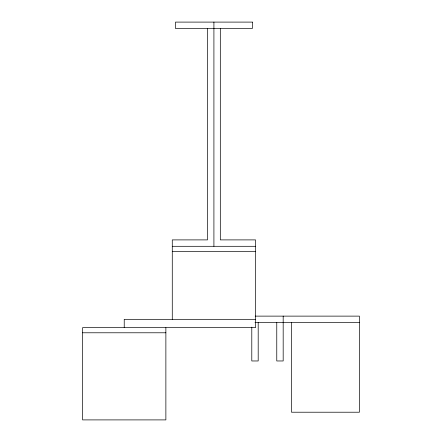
<?xml version="1.0" encoding="UTF-8"?>
<svg xmlns="http://www.w3.org/2000/svg" width="442" height="442" viewBox="0 0 442 442"><rect width="100%" height="100%" fill="white"/><g stroke="black" fill="none" stroke-linecap="round" stroke-linejoin="round"><path stroke-width="0.66" d="M172.275 246.304L255.553 246.304M172.275 251.426L255.553 251.426M255.2 316.124L359.407 316.124L359.407 412.215L291.505 412.215L291.505 322.533M255.553 319.328L124.23 319.328L124.23 327.655M254.99 322.533L359.407 322.533M82.593 332.782L165.872 332.782M283.178 316.124L283.178 360.965L276.769 360.965L276.769 322.533M258.194 322.533L258.194 360.965L251.791 360.965L251.791 327.163M220.32 28.503L220.32 239.895L255.553 239.895L255.553 327.655L82.593 327.655L82.593 419.9L165.872 419.9L165.872 327.655M213.911 22.1L213.911 246.304M207.508 28.503L207.508 239.895L172.275 239.895L172.275 319.328M252.349 22.1L175.48 22.1L175.48 28.503L252.349 28.503L252.349 22.1"/></g></svg>
